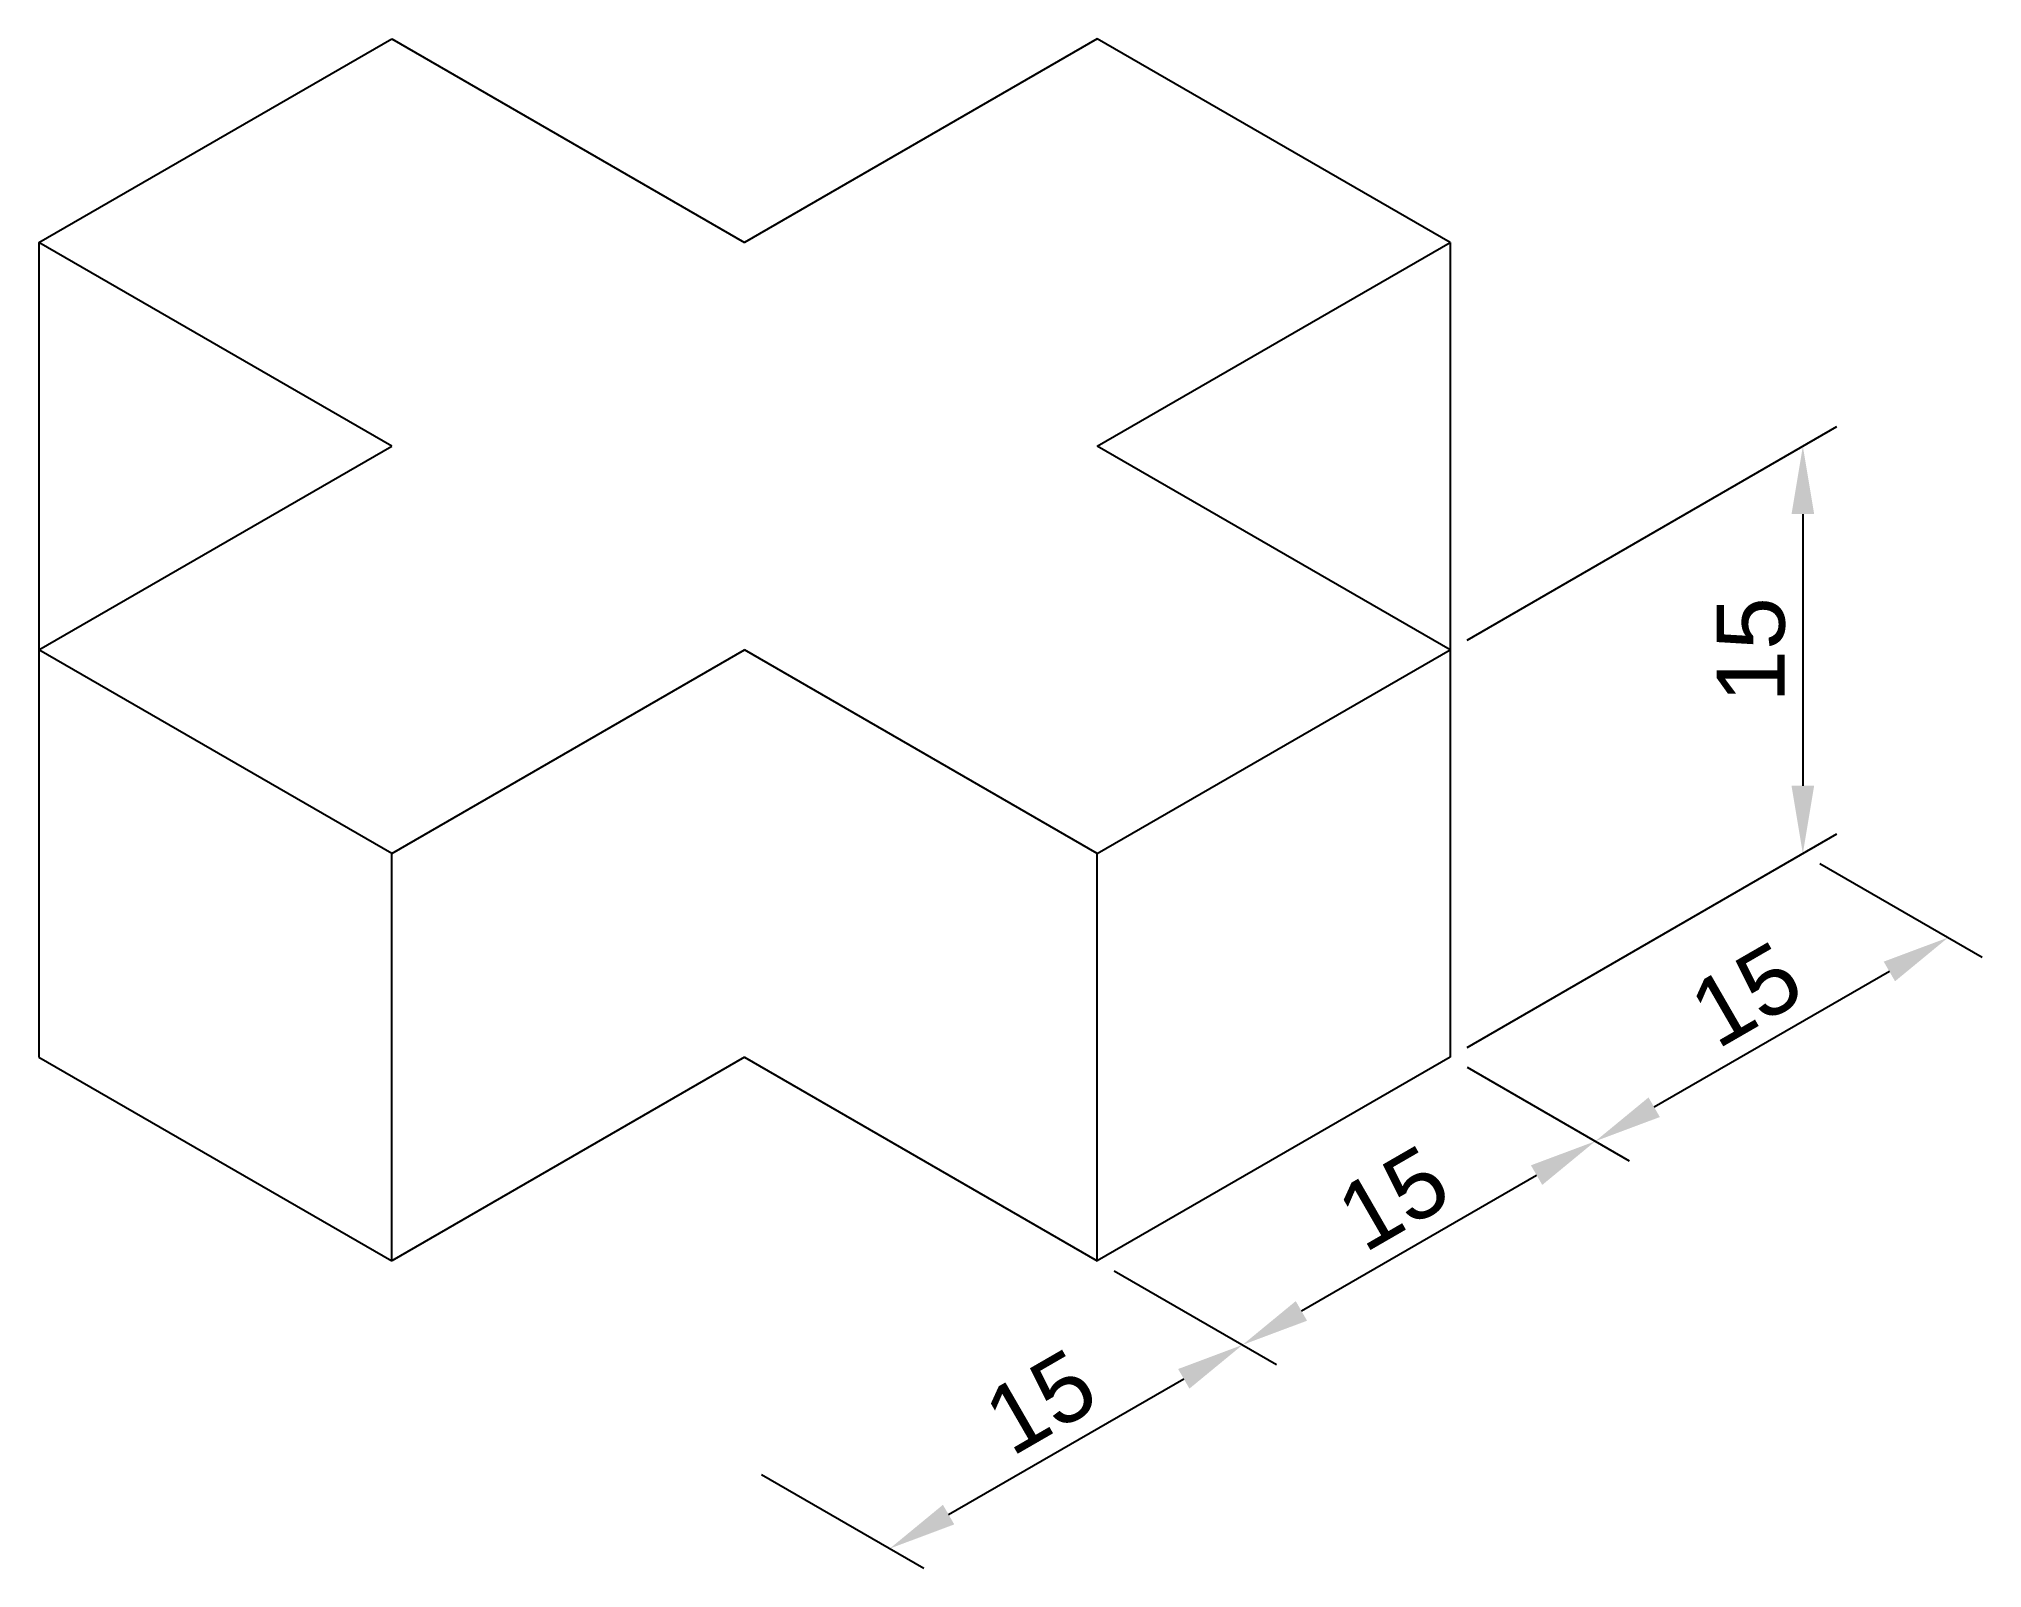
# Model space of a CAD drawing. Header units: millimetres. Extents: x -26 to 45.6, y -18.8 to 37.5.
import ezdxf

# ---------------------------------------------------------------- set-up
doc = ezdxf.new("R2010")
doc.units = ezdxf.units.MM
doc.styles.get("Standard").update_dxf_attribs({"font": 'arial.ttf'})
doc.dimstyles.new('ISO-25', dxfattribs={"dimtxt": 2.5, "dimasz": 2.5, "dimexe": 1.25, "dimexo": 0.625, "dimtad": 1, "dimtxsty": 'Standard', "dimcen": 2.5, "dimadec": 0, "dimazin": 0, "dimtfac": 1, "dimtmove": 0, "dimatfit": 3, "dimfxl": 1, "dimarcsym": 0})

# ---------------------------------------------------------------- blocks, each defined once
blk = doc.blocks.new('*D1')
at = {"color": 0, "lineweight": -2, "transparency": 16777216}
for p, q in [((26.606, -0.361), (32.582, -3.811)), ((20.507, -9.34), (29.167, -4.34)), ((13.615, -7.861), (19.592, -11.311))]:
    blk.add_line(p, q, dxfattribs=at)
at = {"color": 0, "transparency": 16777216}
for points in [[(28.959, -3.979), (29.376, -4.701), (31.332, -3.09)], [(20.299, -8.979), (20.715, -9.701), (18.342, -10.59)]]:
    blk.add_solid(points, dxfattribs=at)
at = {"layer": 'Defpoints', "color": 0, "transparency": 16777216}
for p in [(25.981, 0), (31.332, -3.09), (12.99, -7.5)]:
    blk.add_point(p, dxfattribs=at)
at = {"color": 0, "transparency": 16777216, "insert": (23.886, -5.193), "char_height": 2.5, "attachment_point": 5, "rotation": 30}
blk.add_mtext('15', dxfattribs=at)
blk = doc.blocks.new('*D4')
at = {"color": 0, "lineweight": -2, "transparency": 16777216}
for p, q in [((13.615, -7.861), (19.592, -11.311)), ((7.517, -16.84), (16.177, -11.84)), ((0.625, -15.361), (6.602, -18.811))]:
    blk.add_line(p, q, dxfattribs=at)
at = {"color": 0, "transparency": 16777216}
for points in [[(15.969, -11.479), (16.385, -12.201), (18.342, -10.59)], [(7.308, -16.479), (7.725, -17.201), (5.352, -18.09)]]:
    blk.add_solid(points, dxfattribs=at)
at = {"layer": 'Defpoints', "color": 0, "transparency": 16777216}
for p in [(12.99, -7.5), (18.342, -10.59), (0, -15)]:
    blk.add_point(p, dxfattribs=at)
at = {"color": 0, "transparency": 16777216, "insert": (10.896, -12.693), "char_height": 2.5, "attachment_point": 5, "rotation": 30}
blk.add_mtext('15', dxfattribs=at)
blk = doc.blocks.new('*D5')
at = {"color": 0, "lineweight": -2, "transparency": 16777216}
for p, q in [((39.596, 7.139), (45.573, 3.689)), ((42.158, 3.16), (33.497, -1.84)), ((26.606, -0.361), (32.582, -3.811))]:
    blk.add_line(p, q, dxfattribs=at)
at = {"color": 0, "transparency": 16777216}
for points in [[(41.949, 3.521), (42.366, 2.799), (44.323, 4.41)], [(33.289, -1.479), (33.706, -2.201), (31.332, -3.09)]]:
    blk.add_solid(points, dxfattribs=at)
at = {"layer": 'Defpoints', "color": 0, "transparency": 16777216}
for p in [(38.971, 7.5), (25.981, 0), (31.332, -3.09)]:
    blk.add_point(p, dxfattribs=at)
at = {"color": 0, "transparency": 16777216, "insert": (36.877, 2.307), "char_height": 2.5, "attachment_point": 5, "rotation": 30}
blk.add_mtext('15', dxfattribs=at)
blk = doc.blocks.new('*D6')
at = {"color": 0, "lineweight": -2, "transparency": 16777216}
for p, q in [((26.606, 15.361), (40.221, 23.222)), ((38.971, 20), (38.971, 10)), ((26.606, 0.361), (40.221, 8.222))]:
    blk.add_line(p, q, dxfattribs=at)
at = {"color": 0, "transparency": 16777216}
for points in [[(38.554, 20), (39.388, 20), (38.971, 22.5)], [(38.554, 10), (39.388, 10), (38.971, 7.5)]]:
    blk.add_solid(points, dxfattribs=at)
at = {"layer": 'Defpoints', "color": 0, "transparency": 16777216}
for p in [(25.981, 15), (38.971, 7.5), (25.981, 0)]:
    blk.add_point(p, dxfattribs=at)
at = {"color": 0, "transparency": 16777216, "insert": (37.07, 15), "char_height": 2.5, "attachment_point": 5, "rotation": 90}
blk.add_mtext('15', dxfattribs=at)

msp = doc.modelspace()

# ---------------------------------------------------------------- linework, layer by layer
for p, q in [((-25.981, 30), (-12.99, 37.5)), ((-12.99, 37.5), (0, 30)), ((12.99, 37.5), (0, 30)), ((25.981, 30), (12.99, 37.5)), ((-12.99, 22.5), (-25.981, 30)), ((-25.981, 30), (-25.981, 15)), ((12.99, 22.5), (25.981, 30)), ((25.981, 30), (25.981, 15)), ((-25.981, 15), (-12.99, 22.5)), ((25.981, 15), (12.99, 22.5)), ((-12.99, 7.5), (-25.981, 15)), ((-25.981, 15), (-25.981, 0)), ((-12.99, 7.5), (0, 15)), ((12.99, 7.5), (0, 15)), ((12.99, 7.5), (25.981, 15)), ((25.981, 15), (25.981, 0)), ((-12.99, -7.5), (-12.99, 7.5)), ((12.99, -7.5), (12.99, 7.5)), ((-25.981, 0), (-12.99, -7.5)), ((0, 0), (-12.99, -7.5)), ((0, 0), (12.99, -7.5)), ((25.981, 0), (12.99, -7.5))]:
    msp.add_line(p, q)

# ---------------------------------------------------------------- dimensions: what is measured, and where the dimension line sits
for p1, p2, distance, picture, middle in [((25.981, 15), (25.981, 0), 12.99, '*D6', (37.07, 15)), ((38.971, 7.5), (25.981, 0), 5.352, '*D5', (36.877, 2.307)), ((12.99, -7.5), (25.981, 0), -5.352, '*D1', (23.886, -5.193)), ((0, -15), (12.99, -7.5), -5.352, '*D4', (10.896, -12.693))]:
    dim = msp.add_aligned_dim(p1=p1, p2=p2, distance=distance, dimstyle='ISO-25')
    dim.commit()
    dim.dimension.update_dxf_attribs({"geometry": picture, "text_midpoint": middle})

doc.saveas('drawing.dxf')
